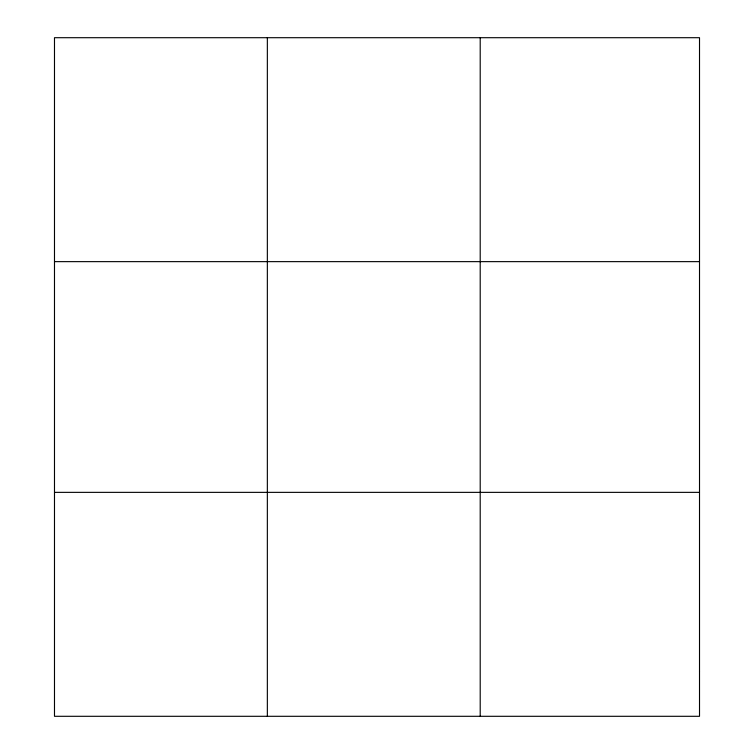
<?xml version="1.0" encoding="UTF-8"?>
<svg xmlns="http://www.w3.org/2000/svg" width="754" height="754" viewBox="0 0 754 754"><rect width="100%" height="100%" fill="white"/><g stroke="black" fill="none" stroke-linecap="round" stroke-linejoin="round"><path stroke-width="1.13" d="M267.35 716.3L267.35 37.7M480.204 716.3L480.204 37.7M54.486 261.638L699.514 261.638M54.486 492.362L699.514 492.362M699.514 671.512L699.514 716.3L54.486 716.3L54.486 37.7L699.514 37.7L699.514 671.512"/></g></svg>
